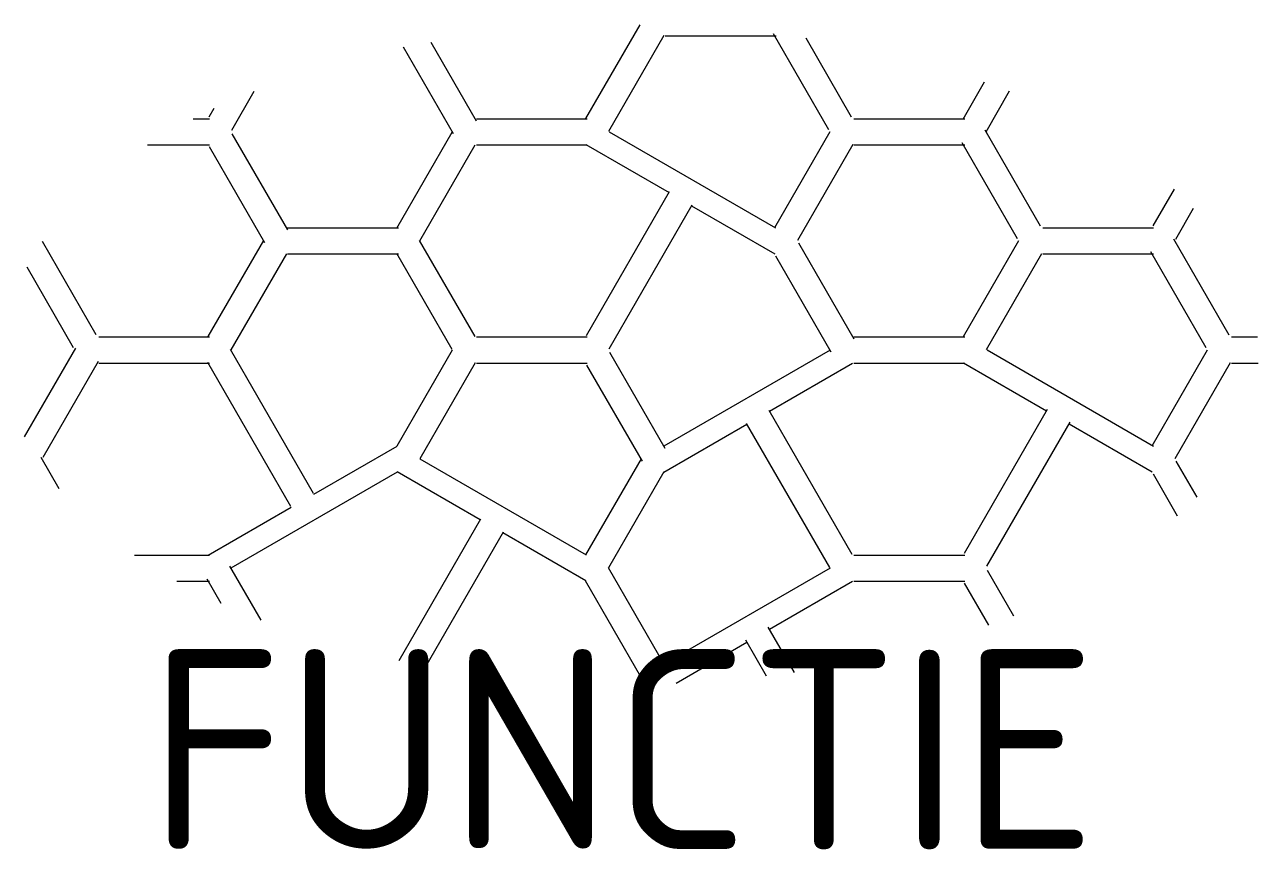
# Model space of a CAD drawing. Extents: x -5.3 to 5.9, y -4.5 to 3.
import ezdxf
from ezdxf.enums import TextEntityAlignment as Align

# ---------------------------------------------------------------- set-up
doc = ezdxf.new("R2010")
doc.units = 0
doc.styles.add('NLCS-ISO', font='NLCS-ISO.ttf')

msp = doc.modelspace()

# ---------------------------------------------------------------- linework, layer by layer
at = {"ltscale": 0.1}
for p, q in [((-0.213, 2.106), (0.275, 2.952)), ((-1.614, 2.796), (-1.204, 2.085)), ((0.491, 2.854), (-0.009, 1.988)), ((0.503, 2.852), (1.503, 2.852)), ((1.979, 2.004), (1.479, 2.871)), ((1.771, 2.835), (2.182, 2.122)), ((-1.408, 1.967), (-1.859, 2.749)), ((-3.409, 2.002), (-3.206, 2.354)), ((3.192, 2.101), (3.385, 2.436)), ((3.608, 2.352), (3.396, 1.984)), ((-3.613, 2.12), (-3.568, 2.198)), ((-3.759, 2.104), (-3.609, 2.104)), ((-1.201, 2.104), (-0.201, 2.104)), ((2.206, 2.104), (3.206, 2.104)), ((3.386, 2.005), (3.886, 1.138)), ((-3.408, 1.967), (-2.908, 1.101)), ((-1.92, 1.118), (-1.42, 1.984)), ((1.5, 1.117), (0, 1.983)), ((1.491, 1.122), (1.991, 1.988)), ((-4.17, 1.868), (-3.609, 1.868)), ((-3.111, 0.984), (-3.611, 1.85)), ((-1.216, 1.866), (-1.716, 1)), ((-1.201, 1.868), (-0.201, 1.868)), ((-0.213, 1.871), (0.537, 1.438)), ((2.195, 1.871), (1.695, 1.005)), ((2.206, 1.868), (3.206, 1.868)), ((3.682, 1.021), (3.182, 1.887)), ((4.906, 1.137), (5.098, 1.468)), ((-0.208, 0.148), (0.542, 1.447)), ((-0.004, 0.03), (0.746, 1.329)), ((0.741, 1.32), (1.491, 0.887)), ((5.11, 1.019), (5.271, 1.297)), ((-2.905, 1.12), (-1.905, 1.12)), ((3.91, 1.12), (4.91, 1.12)), ((-3.621, 0.139), (-3.121, 1.005)), ((-1.717, 1.007), (-1.217, 0.141)), ((3.194, 0.139), (3.694, 1.005)), ((5.09, 1.021), (5.59, 0.155)), ((-4.633, 0.155), (-5.118, 0.996)), ((1.704, 0.984), (2.204, 0.118)), ((5.386, 0.037), (4.886, 0.903)), ((-2.917, 0.887), (-3.417, 0.021)), ((-2.905, 0.885), (-1.905, 0.885)), ((-1.421, 0.023), (-1.921, 0.889)), ((2, 0), (1.5, 0.866)), ((3.898, 0.887), (3.398, 0.021)), ((3.91, 0.885), (4.91, 0.885)), ((-4.837, 0.037), (-5.257, 0.766)), ((-4.609, 0.136), (-3.609, 0.136)), ((-1.201, 0.136), (-0.201, 0.136)), ((2.206, 0.136), (3.206, 0.136)), ((5.614, 0.136), (5.849, 0.136)), ((-5.279, -0.765), (-4.817, 0.035)), ((-2.671, -1.276), (-3.421, 0.023)), ((-1.917, -0.845), (-1.417, 0.021)), ((0, 0), (0.5, -0.866)), ((0.494, -0.845), (1.994, 0.021)), ((4.908, -0.851), (3.408, 0.016)), ((4.898, -0.845), (5.398, 0.021)), ((-5.113, -0.949), (-4.613, -0.083)), ((-4.609, -0.099), (-3.609, -0.099)), ((-2.875, -1.394), (-3.625, -0.094)), ((-1.213, -0.097), (-1.713, -0.963)), ((-1.201, -0.099), (-0.201, -0.099)), ((1.443, -0.532), (2.193, -0.099)), ((2.206, -0.099), (3.206, -0.099)), ((3.195, -0.097), (3.944, -0.53)), ((5.602, -0.097), (5.102, -0.963)), ((5.614, -0.099), (5.855, -0.099)), ((0.296, -0.984), (-0.204, -0.118)), ((2.19, -1.827), (1.44, -0.528)), ((3.203, -1.815), (3.953, -0.516)), ((0.489, -1.083), (1.239, -0.65)), ((1.987, -1.944), (1.237, -0.645)), ((3.406, -1.932), (4.156, -0.633)), ((4.148, -0.647), (4.898, -1.08)), ((-2.668, -1.281), (-1.918, -0.848)), ((-5.133, -0.947), (-4.969, -1.231)), ((-0.208, -1.831), (-1.708, -0.965)), ((-0.213, -1.829), (0.287, -0.963)), ((5.111, -0.984), (5.299, -1.308)), ((-3.414, -1.946), (-1.913, -1.08)), ((-1.167, -1.513), (-1.917, -1.08)), ((0.491, -1.08), (-0.009, -1.946)), ((5.127, -1.481), (4.908, -1.101)), ((-3.622, -1.831), (-2.872, -1.398)), ((-1.899, -2.781), (-1.162, -1.504)), ((-1.655, -2.829), (-0.958, -1.622)), ((-0.213, -2.064), (-0.963, -1.631)), ((-4.288, -1.831), (-3.609, -1.831)), ((2.206, -1.831), (3.206, -1.831)), ((-3.429, -1.93), (-3.148, -2.417)), ((-0.013, -1.944), (0.487, -2.81)), ((0.494, -2.812), (1.994, -1.946)), ((3.408, -1.967), (3.645, -2.378)), ((-3.906, -2.066), (-3.609, -2.066)), ((-3.506, -2.267), (-3.633, -2.048)), ((0.283, -2.928), (-0.217, -2.062)), ((1.443, -2.5), (2.193, -2.067)), ((2.206, -2.066), (3.206, -2.066)), ((3.422, -2.464), (3.204, -2.085)), ((1.669, -2.891), (1.432, -2.481)), ((0.602, -2.986), (1.239, -2.617)), ((1.416, -2.924), (1.229, -2.599)), ((0.25, -2.993), (0.284, -2.935))]:
    msp.add_line(p, q, dxfattribs=at)

# ---------------------------------------------------------------- texts
at = {"style": 'NLCS-ISO', "flags": 1}
msp.add_attdef('FUNCTIE', text='', height=1.8, dxfattribs=at).set_placement((0.116, -3.585), align=Align.MIDDLE_CENTER)

doc.saveas('drawing.dxf')
